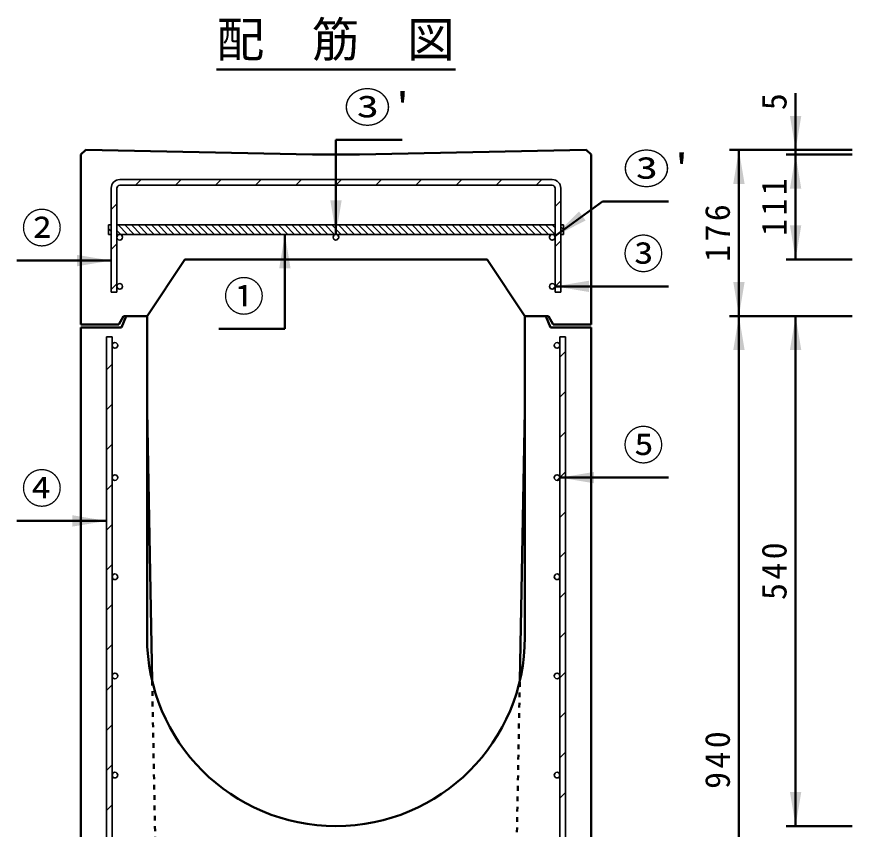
# Model space of a CAD drawing. Units: millimetres, scale not verified. Extents: x 100 to 4105, y 100 to 2870.
# Drawn here: x 1060 to 1944, y 767 to 1627 of the extents above; entities that cross this region are included whole.
import ezdxf
from ezdxf.enums import TextEntityAlignment as Align

# ---------------------------------------------------------------- set-up
doc = ezdxf.new("R2010")
doc.units = ezdxf.units.MM
doc.header["$LTSCALE"] = 5
doc.linetypes.add('USER2', pattern=[2.2, 1, -1.2])
doc.layers.add('V-nasSTD', color=7, linetype='Continuous', lineweight=35)
doc.styles.add('ＭＳ ゴシック', font='')
doc.styles.get('ＭＳ ゴシック').set_extended_font_data('MS Gothic')

msp = doc.modelspace()

# ---------------------------------------------------------------- hatches: boundary and pattern name
at = {"layer": 'V-nasSTD'}
for points in [[(1890.106, 1522.244), (1884.106, 1486.244), (1878.106, 1522.244)], [(1818.106, 1450.244), (1824.106, 1486.244), (1830.106, 1450.244)], [(1878.106, 1445.244), (1884.106, 1481.244), (1890.106, 1445.244)], [(1391.529, 1432.744), (1397.529, 1396.744), (1403.529, 1432.744)], [(1629.242, 1395.024), (1661.855, 1411.409), (1658.316, 1416.254), (1654.778, 1421.1)], [(1890.106, 1406.244), (1884.106, 1370.244), (1878.106, 1406.244)], [(1349.429, 1360.744), (1343.429, 1396.744), (1337.429, 1360.744)], [(1123.529, 1363.05), (1159.529, 1369.05), (1123.529, 1375.05)], [(1665.529, 1335.744), (1629.529, 1341.744), (1665.529, 1347.744)], [(1830.106, 1346.244), (1824.106, 1310.244), (1818.106, 1346.244)], [(1830.106, 1274.244), (1824.106, 1310.244), (1818.106, 1274.244)], [(1878.106, 1274.244), (1884.106, 1310.244), (1890.106, 1274.244)], [(1670.529, 1133.244), (1634.529, 1139.244), (1670.529, 1145.244)], [(1118.529, 1087.391), (1154.529, 1093.391), (1118.529, 1099.391)], [(1890.106, 806.244), (1884.106, 770.244), (1878.106, 806.244)]]:
    msp.add_hatch(color=256, dxfattribs=at).paths.add_polyline_path(points)

# ---------------------------------------------------------------- linework, layer by layer
at = {"layer": 'V-nasSTD', "lineweight": 50}
for p, q in [((1271.126, 1571.244), (1523.932, 1571.244)), ((1884.106, 1546.244), (1884.106, 1486.244)), ((1397.529, 1496.744), (1397.529, 1396.744)), ((1467.529, 1496.744), (1397.529, 1496.744)), ((1132.529, 1486.244), (1127.529, 1481.244)), ((1372.529, 1481.244), (1132.529, 1486.244)), ((1422.529, 1481.244), (1662.529, 1486.244)), ((1662.529, 1486.244), (1667.529, 1481.244)), ((1944.106, 1486.244), (1814.106, 1486.244)), ((1824.106, 1310.244), (1824.106, 1486.244)), ((1884.106, 1481.244), (1884.106, 1486.244)), ((1127.529, 1301.244), (1127.529, 1481.244)), ((1372.529, 1481.244), (1422.529, 1481.244)), ((1667.529, 1301.244), (1667.529, 1481.244)), ((1944.106, 1481.244), (1874.106, 1481.244)), ((1884.106, 1370.244), (1884.106, 1481.244)), ((1679.529, 1431.744), (1629.242, 1395.024)), ((1749.529, 1431.744), (1679.529, 1431.744)), ((1343.429, 1296.744), (1343.429, 1396.744)), ((1059.529, 1369.05), (1159.529, 1369.05)), ((1237.529, 1370.244), (1197.529, 1310.244)), ((1237.529, 1370.244), (1557.529, 1370.244)), ((1557.529, 1370.244), (1597.529, 1310.244)), ((1944.106, 1370.244), (1874.106, 1370.244)), ((1749.529, 1341.744), (1629.529, 1341.744)), ((1167.529, 1301.244), (1172.529, 1310.244)), ((1175.529, 1310.244), (1170.529, 1298.244)), ((1172.529, 1310.244), (1197.529, 1310.244)), ((1197.529, 1310.244), (1175.529, 1310.244)), ((1197.529, 1310.244), (1197.529, 970.244)), ((1622.529, 1310.244), (1597.529, 1310.244)), ((1597.529, 1310.244), (1597.529, 970.244)), ((1597.529, 1310.244), (1619.529, 1310.244)), ((1619.529, 1310.244), (1624.529, 1298.244)), ((1627.529, 1301.244), (1622.529, 1310.244)), ((1944.106, 1310.244), (1814.106, 1310.244)), ((1824.106, 370.244), (1824.106, 1310.244)), ((1884.106, 770.244), (1884.106, 1310.244)), ((1127.529, 1301.244), (1167.529, 1301.244)), ((1667.529, 1301.244), (1627.529, 1301.244)), ((1170.529, 1298.244), (1127.529, 1298.244)), ((1127.529, 370.244), (1127.529, 1298.244)), ((1273.429, 1296.744), (1343.429, 1296.744)), ((1624.529, 1298.244), (1667.529, 1298.244)), ((1667.529, 370.244), (1667.529, 1298.244)), ((1197.529, 1210.244), (1202.944, 924.02)), ((1592.114, 924.02), (1597.529, 1210.244)), ((1749.529, 1139.244), (1634.529, 1139.244)), ((1059.529, 1093.391), (1154.529, 1093.391)), ((1944.106, 770.244), (1874.106, 770.244))]:
    msp.add_line(p, q, dxfattribs=at)
at = {"layer": 'V-nasSTD'}
for p, q in [((1626.529, 1454.744), (1168.529, 1454.744)), ((1626.529, 1454.744), (1168.529, 1454.744)), ((1185.167, 1448.744), (1191.167, 1454.744)), ((1227.594, 1448.744), (1233.594, 1454.744)), ((1270.02, 1448.744), (1276.02, 1454.744)), ((1312.447, 1448.744), (1318.447, 1454.744)), ((1354.873, 1448.744), (1360.873, 1454.744)), ((1397.299, 1448.744), (1403.299, 1454.744)), ((1439.726, 1448.744), (1445.726, 1454.744)), ((1482.152, 1448.744), (1488.152, 1454.744)), ((1524.579, 1448.744), (1530.579, 1454.744)), ((1567.005, 1448.744), (1573.005, 1454.744)), ((1609.432, 1448.744), (1615.432, 1454.744)), ((1159.529, 1445.744), (1159.529, 1335.744)), ((1159.529, 1445.744), (1159.529, 1406.744)), ((1165.529, 1445.744), (1165.529, 1335.744)), ((1165.529, 1406.744), (1165.529, 1445.744)), ((1626.529, 1448.744), (1168.529, 1448.744)), ((1168.529, 1448.744), (1626.529, 1448.744)), ((1629.529, 1335.744), (1629.529, 1445.744)), ((1629.529, 1445.744), (1629.529, 1406.744)), ((1635.529, 1335.744), (1635.529, 1445.744)), ((1635.529, 1406.744), (1635.529, 1445.744)), ((1159.529, 1423.106), (1165.529, 1429.106)), ((1629.529, 1426.416), (1635.529, 1432.416)), ((1156.529, 1406.744), (1156.529, 1396.744)), ((1156.529, 1406.744), (1159.529, 1406.744)), ((1159.529, 1406.744), (1156.529, 1406.744)), ((1156.529, 1406.744), (1156.529, 1396.744)), ((1629.529, 1406.744), (1165.529, 1406.744)), ((1397.529, 1406.744), (1165.529, 1406.744)), ((1166.877, 1406.744), (1176.877, 1396.744)), ((1173.948, 1406.744), (1183.948, 1396.744)), ((1181.019, 1406.744), (1191.019, 1396.744)), ((1188.09, 1406.744), (1198.09, 1396.744)), ((1195.161, 1406.744), (1205.161, 1396.744)), ((1202.232, 1406.744), (1212.232, 1396.744)), ((1209.303, 1406.744), (1219.303, 1396.744)), ((1216.374, 1406.744), (1226.374, 1396.744)), ((1223.445, 1406.744), (1233.445, 1396.744)), ((1230.516, 1406.744), (1240.516, 1396.744)), ((1237.588, 1406.744), (1247.588, 1396.744)), ((1244.659, 1406.744), (1254.659, 1396.744)), ((1251.73, 1406.744), (1261.73, 1396.744)), ((1258.801, 1406.744), (1268.801, 1396.744)), ((1265.872, 1406.744), (1275.872, 1396.744)), ((1272.943, 1406.744), (1282.943, 1396.744)), ((1280.014, 1406.744), (1290.014, 1396.744)), ((1287.085, 1406.744), (1297.085, 1396.744)), ((1294.156, 1406.744), (1304.156, 1396.744)), ((1301.227, 1406.744), (1311.227, 1396.744)), ((1308.298, 1406.744), (1318.298, 1396.744)), ((1315.369, 1406.744), (1325.369, 1396.744)), ((1322.44, 1406.744), (1332.44, 1396.744)), ((1329.511, 1406.744), (1339.511, 1396.744)), ((1336.582, 1406.744), (1346.582, 1396.744)), ((1343.654, 1406.744), (1353.654, 1396.744)), ((1350.725, 1406.744), (1360.725, 1396.744)), ((1357.796, 1406.744), (1367.796, 1396.744)), ((1364.867, 1406.744), (1374.867, 1396.744)), ((1371.938, 1406.744), (1381.938, 1396.744)), ((1379.009, 1406.744), (1389.009, 1396.744)), ((1386.08, 1406.744), (1396.08, 1396.744)), ((1393.151, 1406.744), (1403.151, 1396.744)), ((1629.529, 1406.744), (1397.529, 1406.744)), ((1400.222, 1406.744), (1410.222, 1396.744)), ((1407.293, 1406.744), (1417.293, 1396.744)), ((1414.364, 1406.744), (1424.364, 1396.744)), ((1421.435, 1406.744), (1431.435, 1396.744)), ((1428.506, 1406.744), (1438.506, 1396.744)), ((1435.577, 1406.744), (1445.577, 1396.744)), ((1442.648, 1406.744), (1452.648, 1396.744)), ((1449.72, 1406.744), (1459.72, 1396.744)), ((1456.791, 1406.744), (1466.791, 1396.744)), ((1463.862, 1406.744), (1473.862, 1396.744)), ((1470.933, 1406.744), (1480.933, 1396.744)), ((1478.004, 1406.744), (1488.004, 1396.744)), ((1485.075, 1406.744), (1495.075, 1396.744)), ((1492.146, 1406.744), (1502.146, 1396.744)), ((1499.217, 1406.744), (1509.217, 1396.744)), ((1506.288, 1406.744), (1516.288, 1396.744)), ((1513.359, 1406.744), (1523.359, 1396.744)), ((1520.43, 1406.744), (1530.43, 1396.744)), ((1527.501, 1406.744), (1537.501, 1396.744)), ((1534.572, 1406.744), (1544.572, 1396.744)), ((1541.643, 1406.744), (1551.643, 1396.744)), ((1548.715, 1406.744), (1558.715, 1396.744)), ((1555.786, 1406.744), (1565.786, 1396.744)), ((1562.857, 1406.744), (1572.857, 1396.744)), ((1569.928, 1406.744), (1579.928, 1396.744)), ((1576.999, 1406.744), (1586.999, 1396.744)), ((1584.07, 1406.744), (1594.07, 1396.744)), ((1591.141, 1406.744), (1601.141, 1396.744)), ((1598.212, 1406.744), (1608.212, 1396.744)), ((1605.283, 1406.744), (1615.283, 1396.744)), ((1612.354, 1406.744), (1622.354, 1396.744)), ((1619.425, 1406.744), (1629.425, 1396.744)), ((1626.496, 1406.744), (1629.529, 1403.711)), ((1635.529, 1406.744), (1638.529, 1406.744)), ((1638.529, 1406.744), (1635.529, 1406.744)), ((1638.529, 1406.744), (1638.529, 1396.744)), ((1638.529, 1396.744), (1638.529, 1406.744)), ((1156.529, 1402.95), (1159.529, 1399.95)), ((1165.529, 1401.021), (1169.806, 1396.744)), ((1635.529, 1404.783), (1638.529, 1401.783)), ((1635.529, 1397.711), (1636.496, 1396.744)), ((1156.529, 1396.744), (1159.529, 1396.744)), ((1156.529, 1396.744), (1159.529, 1396.744)), ((1159.529, 1396.744), (1159.529, 1335.744)), ((1629.529, 1396.744), (1165.529, 1396.744)), ((1165.529, 1393.744), (1165.529, 1396.744)), ((1165.529, 1396.744), (1168.529, 1396.744)), ((1165.529, 1396.744), (1168.529, 1396.744)), ((1165.529, 1393.744), (1165.529, 1396.744)), ((1165.529, 1341.744), (1165.529, 1393.744)), ((1168.529, 1396.744), (1626.529, 1396.744)), ((1169.954, 1391.104), (1171.169, 1392.32)), ((1397.733, 1390.751), (1400.522, 1393.541)), ((1626.529, 1396.744), (1629.529, 1396.744)), ((1626.529, 1396.744), (1629.529, 1396.744)), ((1629.529, 1396.744), (1629.529, 1393.744)), ((1629.529, 1396.744), (1629.529, 1393.744)), ((1629.529, 1393.744), (1629.529, 1341.744)), ((1629.529, 1383.989), (1635.529, 1389.989)), ((1635.529, 1396.744), (1638.529, 1396.744)), ((1635.529, 1396.744), (1638.529, 1396.744)), ((1635.529, 1335.744), (1635.529, 1396.744)), ((1159.529, 1380.68), (1165.529, 1386.68)), ((1629.529, 1341.563), (1635.529, 1347.563)), ((1159.529, 1338.253), (1165.529, 1344.253)), ((1159.529, 1335.744), (1165.529, 1335.744)), ((1159.529, 1335.744), (1165.529, 1335.744)), ((1165.529, 1335.744), (1165.529, 1341.744)), ((1626.717, 1338.75), (1629.523, 1341.557)), ((1629.529, 1341.744), (1629.529, 1335.744)), ((1629.529, 1335.744), (1635.529, 1335.744)), ((1629.529, 1335.744), (1635.529, 1335.744)), ((1154.529, 1288.244), (1160.529, 1288.244)), ((1154.529, 404.244), (1154.529, 1288.244)), ((1160.529, 1288.244), (1154.529, 1288.244)), ((1154.529, 1288.244), (1154.529, 716.244)), ((1160.529, 404.244), (1160.529, 1288.244)), ((1160.529, 1279.244), (1160.529, 1288.244)), ((1160.529, 1279.244), (1160.529, 1288.244)), ((1634.529, 1288.244), (1640.529, 1288.244)), ((1634.529, 404.244), (1634.529, 1288.244)), ((1640.529, 1288.244), (1634.529, 1288.244)), ((1634.529, 1288.244), (1634.529, 1279.244)), ((1640.529, 1288.244), (1634.529, 1288.244)), ((1634.529, 1288.244), (1634.529, 1279.244)), ((1640.529, 404.244), (1640.529, 1288.244)), ((1640.529, 1214.255), (1640.529, 1288.244)), ((1640.529, 1214.255), (1640.529, 1288.244)), ((1160.529, 1139.244), (1160.529, 1279.244)), ((1634.529, 1279.244), (1634.529, 1139.244)), ((1634.529, 1279.244), (1634.529, 1139.244)), ((1634.529, 1266.67), (1640.529, 1272.67)), ((1154.529, 1253.36), (1160.529, 1259.36)), ((1634.529, 1224.244), (1640.529, 1230.244)), ((1154.529, 1210.934), (1160.529, 1216.934)), ((1640.529, 716.244), (1640.529, 1214.255)), ((1634.529, 1181.817), (1640.529, 1187.817)), ((1154.529, 1168.508), (1160.529, 1174.508)), ((1634.529, 1139.391), (1640.529, 1145.391)), ((1160.529, 1034.244), (1160.529, 1139.244)), ((1165.202, 1136.754), (1166.019, 1137.571)), ((1631.386, 1136.248), (1634.526, 1139.387)), ((1634.529, 1139.244), (1634.529, 1034.244)), ((1154.529, 1126.081), (1160.529, 1132.081)), ((1634.529, 1096.964), (1640.529, 1102.964)), ((1154.529, 1083.655), (1160.529, 1089.655)), ((1634.529, 1054.538), (1640.529, 1060.538)), ((1154.529, 1041.228), (1160.529, 1047.228)), ((1160.529, 929.244), (1160.529, 1034.244)), ((1634.529, 1034.244), (1634.529, 929.244)), ((1634.529, 1012.111), (1640.529, 1018.111)), ((1154.529, 998.802), (1160.529, 1004.802)), ((1634.529, 969.685), (1640.529, 975.685)), ((1154.529, 956.376), (1160.529, 962.376)), ((1160.529, 824.244), (1160.529, 929.244)), ((1634.529, 927.259), (1640.529, 933.259)), ((1634.529, 929.244), (1634.529, 824.244)), ((1154.529, 913.949), (1160.529, 919.949)), ((1634.529, 884.832), (1640.529, 890.832)), ((1154.529, 871.523), (1160.529, 877.523)), ((1634.529, 842.406), (1640.529, 848.406)), ((1154.529, 829.096), (1160.529, 835.096)), ((1160.529, 719.244), (1160.529, 824.244)), ((1634.529, 824.244), (1634.529, 719.244)), ((1634.529, 799.979), (1640.529, 805.979)), ((1154.529, 786.67), (1160.529, 792.67))]:
    msp.add_line(p, q, dxfattribs=at)
at = {"layer": 'V-nasSTD', "linetype": 'USER2', "lineweight": 50}
for p, q in [((1202.944, 924.02), (1210.97, 499.804)), ((1584.088, 499.804), (1592.114, 924.02))]:
    msp.add_line(p, q, dxfattribs=at)
at = {"layer": 'V-nasSTD'}
for centre in [(1168.529, 1393.744), (1168.529, 1393.744), (1397.529, 1393.744), (1397.529, 1393.744), (1626.529, 1393.744), (1626.529, 1393.744), (1168.529, 1341.744), (1168.529, 1341.744), (1626.529, 1341.744), (1626.529, 1341.744), (1163.529, 1279.244), (1163.529, 1279.244), (1631.529, 1279.244), (1631.529, 1279.244), (1163.529, 1139.244), (1163.529, 1139.244), (1631.529, 1139.244), (1631.529, 1139.244), (1163.529, 1034.244), (1163.529, 1034.244), (1631.529, 1034.244), (1631.529, 1034.244), (1163.529, 929.244), (1163.529, 929.244), (1631.529, 929.244), (1631.529, 929.244), (1163.529, 824.244), (1163.529, 824.244), (1631.529, 824.244), (1631.529, 824.244)]:
    msp.add_circle(centre, 3, dxfattribs=at)
for centre, radius, start, end in [((1168.529, 1445.744), 9, 90, 180), ((1168.529, 1445.744), 9, 90, 180), ((1626.529, 1445.744), 9, 0, 90), ((1626.529, 1445.744), 9, 0, 90), ((1168.529, 1445.744), 3, 90, 180), ((1168.529, 1445.744), 3, 90, 180), ((1626.529, 1445.744), 3, 0, 90), ((1626.529, 1445.744), 3, 0, 90), ((1626.529, 1393.744), 3, 90, 207.36074), ((1626.529, 1393.744), 3, 90, 207.36074), ((1626.529, 1393.744), 3, 207.36074, 0), ((1626.529, 1393.744), 3, 0, 90)]:
    msp.add_arc(centre, radius, start, end, dxfattribs=at)
at = {"layer": 'V-nasSTD', "lineweight": 50}
for start, end in [(180, 270), (270, 0)]:
    msp.add_arc((1397.529, 970.244), 200, start, end, dxfattribs=at)

# ---------------------------------------------------------------- texts
at = {"layer": 'V-nasSTD', "style": 'ＭＳ ゴシック'}
for s, height, p in [('配\u3000筋\u3000図', 36.95, (1271.126, 1621.644)), ('②', 31.67, (1064.529, 1419.25)), ('③', 31.67, (1701.329, 1391.944)), ('①', 31.67, (1278.429, 1346.944)), ('⑤', 31.67, (1701.329, 1189.444)), ('④', 31.67, (1064.529, 1143.591))]:
    msp.add_text(s, height=height, dxfattribs=at).set_placement(p, align=Align.TOP_LEFT)
at = {"layer": 'V-nasSTD', "style": 'ＭＳ ゴシック', "width": 1.15}
for p in [(1405.929, 1546.944), (1701.329, 1481.944)]:
    msp.add_text("③'", height=31.67, dxfattribs=at).set_placement(p, align=Align.TOP_LEFT)
at = {"layer": 'V-nasSTD', "style": 'ＭＳ ゴシック'}
msp.add_text('5', height=26.39, rotation=90, dxfattribs=at).set_placement((1848.106, 1528.244), align=Align.TOP_LEFT)
at = {"layer": 'V-nasSTD', "char_height": 26.39, "attachment_point": 1, "rotation": 90, "style": 'ＭＳ ゴシック'}
for s, insert in [('\\T1.2;111', (1848.106, 1395.144)), ('\\T1.2;176', (1788.106, 1367.644)), ('\\T1.2;540', (1848.106, 1009.644)), ('\\T1.2;940', (1788.106, 809.644))]:
    msp.add_mtext(s, dxfattribs=dict(at, insert=insert))

doc.saveas('drawing.dxf')
